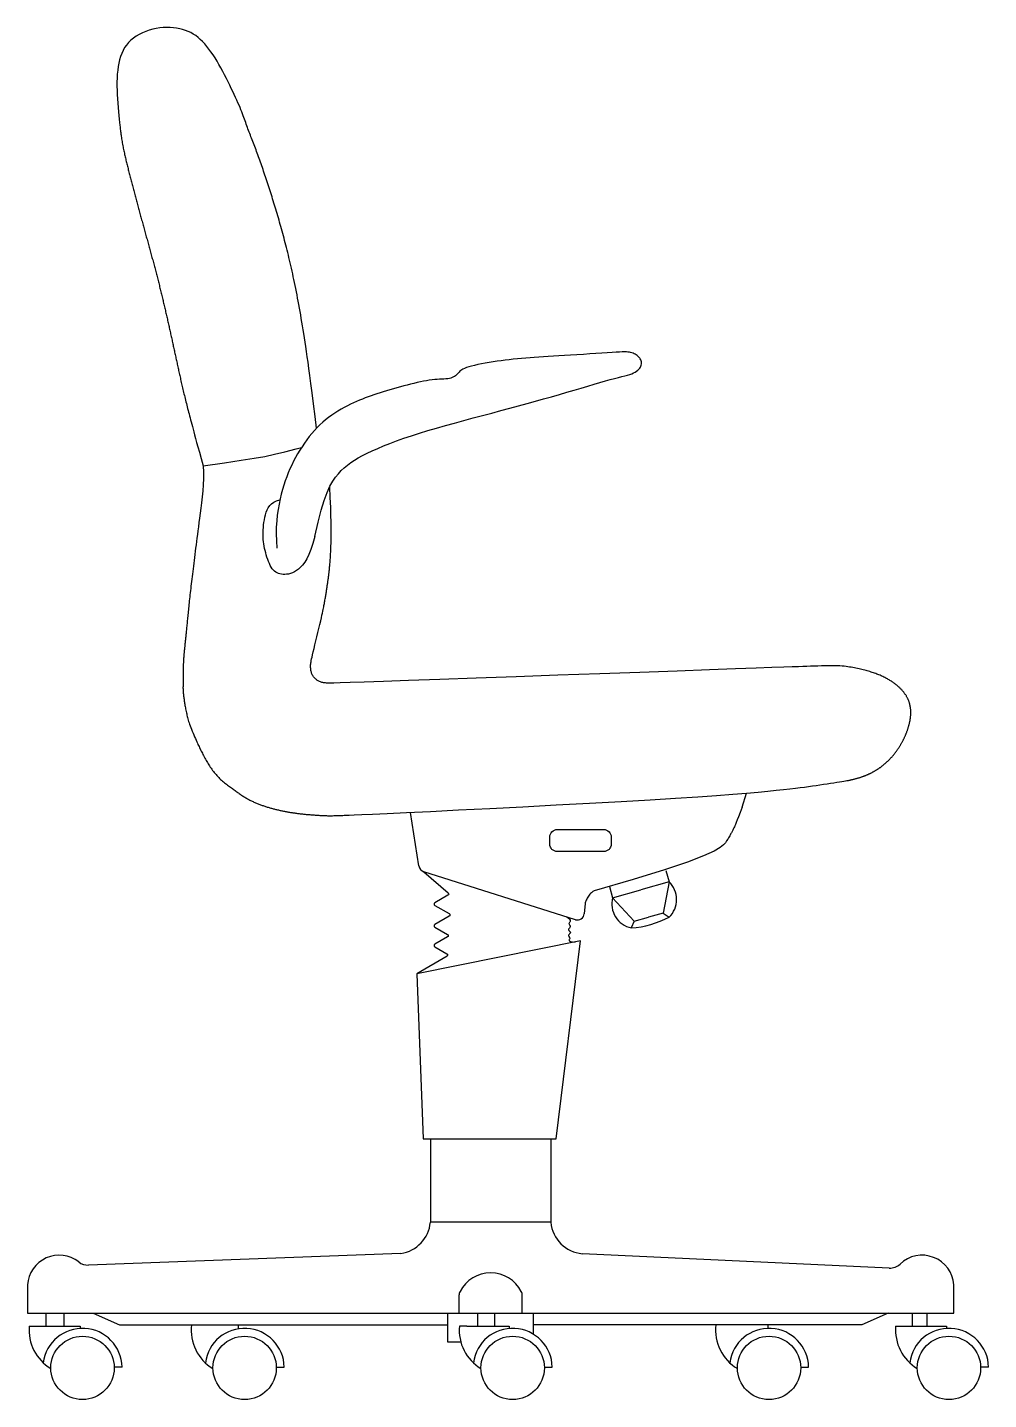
# Model space of a CAD drawing. Header units: millimetres. Extents: x 421 to 3085, y -1408 to 277.
# Drawn here: x 590.7 to 656.1, y -57.1 to 36.3 of the extents above; entities that cross this region are included whole.
import ezdxf

# ---------------------------------------------------------------- set-up
doc = ezdxf.new("R2010")
doc.units = ezdxf.units.MM

msp = doc.modelspace()

# ---------------------------------------------------------------- linework, layer by layer
at = {"color": 18, "true_color": 0x000000}
for p, q in [((617.34, -20.807), (616.766, -17.159)), ((627.994, -24.465), (617.683, -21.206)), ((634.15, -21.118), (634.367, -21.885)), ((630.308, -22.21), (630.526, -22.976)), ((634.367, -21.885), (632.447, -22.431)), ((634.367, -21.885), (633.965, -24.015)), ((630.526, -22.976), (632.447, -22.431)), ((630.526, -22.976), (631.989, -24.577)), ((628.661, -23.353), (628.597, -24.063)), ((633.965, -24.015), (632.977, -24.296)), ((633.965, -24.015), (634.376, -24.295)), ((631.989, -24.577), (631.787, -25.031)), ((631.989, -24.577), (632.977, -24.296)), ((628.35, -25.91), (617.199, -28.16)), ((626.693, -39.389), (628.35, -25.91)), ((617.199, -28.16), (617.626, -39.389)), ((618.126, -39.389), (618.126, -45.068)), ((626.324, -39.389), (626.324, -45.068)), ((616.115, -47.189), (594.854, -47.978)), ((649.348, -48.184), (628.467, -47.204)), ((590.705, -49.32), (590.705, -51.259)), ((653.745, -51.259), (653.745, -49.32)), ((590.705, -51.259), (622.225, -51.259)), ((591.989, -52.128), (591.989, -51.259)), ((593.197, -52.128), (593.197, -51.259)), ((621.34, -51.259), (621.34, -52.128)), ((625.137, -52.685), (625.137, -51.259)), ((650.922, -52.128), (650.922, -51.259)), ((590.824, -52.128), (591.211, -52.128)), ((591.211, -52.128), (594.287, -52.128)), ((594.287, -52.128), (594.287, -52.289)), ((605.073, -52.316), (605.073, -52.051)), ((620.603, -52.128), (620.095, -52.128)), ((649.786, -52.128), (650.173, -52.128)), ((597.146, -54.925), (596.608, -54.936)), ((607.641, -54.936), (608.178, -54.925)), ((625.879, -54.936), (626.416, -54.925)), ((643.325, -54.936), (643.863, -54.925)), ((656.108, -54.925), (655.57, -54.936))]:
    msp.add_line(p, q, dxfattribs=at)
for points in [[(610.374, 8.988), (610.278, 9.789), (610.172, 10.652), (610.079, 11.394), (609.997, 12.032), (609.925, 12.581), (609.86, 13.059), (609.801, 13.479), (609.747, 13.86), (609.696, 14.213), (609.647, 14.545), (609.6, 14.857), (609.554, 15.152), (609.51, 15.432), (609.467, 15.7), (609.425, 15.959), (609.383, 16.211), (609.341, 16.458), (609.299, 16.701), (609.257, 16.939), (609.216, 17.173), (609.174, 17.403), (609.132, 17.629), (609.09, 17.851), (609.048, 18.069), (609.006, 18.283), (608.964, 18.494), (608.923, 18.702), (608.881, 18.906), (608.839, 19.106), (608.797, 19.303), (608.755, 19.497), (608.713, 19.689), (608.671, 19.877), (608.629, 20.062), (608.587, 20.244), (608.545, 20.424), (608.503, 20.602), (608.461, 20.776), (608.419, 20.949), (608.376, 21.119), (608.334, 21.287), (608.292, 21.452), (608.249, 21.616), (608.207, 21.778), (608.165, 21.938), (608.122, 22.097), (608.08, 22.253), (608.037, 22.408), (607.994, 22.562), (607.952, 22.715), (607.909, 22.866), (607.866, 23.016), (607.823, 23.165), (607.78, 23.312), (607.737, 23.459), (607.694, 23.605), (607.651, 23.75), (607.607, 23.894), (607.564, 24.038), (607.521, 24.18), (607.477, 24.322), (607.434, 24.463), (607.39, 24.604), (607.347, 24.743), (607.303, 24.882), (607.259, 25.02), (607.216, 25.157), (607.172, 25.294), (607.128, 25.429), (607.085, 25.564), (607.041, 25.698), (606.997, 25.83), (606.953, 25.963), (606.91, 26.094), (606.866, 26.224), (606.822, 26.353), (606.779, 26.482), (606.735, 26.609), (606.691, 26.736), (606.648, 26.861), (606.604, 26.986), (606.561, 27.11), (606.517, 27.232), (606.474, 27.354), (606.431, 27.474), (606.387, 27.594), (606.344, 27.712), (606.301, 27.829), (606.258, 27.945), (606.215, 28.061), (606.172, 28.175), (606.129, 28.287), (606.087, 28.399), (606.044, 28.51), (606.002, 28.619), (605.959, 28.727), (605.917, 28.834), (605.875, 28.94), (605.834, 29.046), (605.793, 29.151), (605.752, 29.256), (605.712, 29.362), (605.672, 29.468), (605.634, 29.575), (605.596, 29.683), (605.558, 29.793), (605.52, 29.906), (605.48, 30.022), (605.439, 30.142), (605.394, 30.266), (605.346, 30.396), (605.293, 30.532), (605.236, 30.674), (605.173, 30.824), (605.105, 30.981), (605.032, 31.146), (604.953, 31.321), (604.868, 31.505), (604.777, 31.699), (604.681, 31.903), (604.578, 32.119), (604.47, 32.343), (604.357, 32.574), (604.24, 32.809), (604.119, 33.047), (603.994, 33.285), (603.866, 33.521), (603.736, 33.753), (603.604, 33.98), (603.47, 34.199), (603.334, 34.41), (603.195, 34.612), (603.055, 34.805), (602.912, 34.987), (602.766, 35.158), (602.618, 35.316), (602.468, 35.462), (602.313, 35.595), (602.155, 35.715), (601.991, 35.824), (601.821, 35.92), (601.645, 36.004), (601.46, 36.077), (601.267, 36.139), (601.065, 36.19), (600.855, 36.229), (600.637, 36.257), (600.413, 36.272), (600.184, 36.274), (599.95, 36.264), (599.713, 36.239), (599.474, 36.2), (599.234, 36.147), (598.996, 36.08), (598.762, 35.999), (598.534, 35.904), (598.315, 35.797), (598.107, 35.676), (597.914, 35.544), (597.738, 35.4), (597.58, 35.244), (597.44, 35.077), (597.317, 34.898), (597.21, 34.709), (597.118, 34.51), (597.04, 34.299), (596.975, 34.079), (596.921, 33.848), (596.878, 33.608), (596.845, 33.358), (596.821, 33.099), (596.805, 32.833), (596.797, 32.559), (596.796, 32.279), (596.802, 31.992), (596.813, 31.7), (596.829, 31.404), (596.848, 31.108), (596.871, 30.817), (596.895, 30.538), (596.92, 30.273), (596.944, 30.03), (596.967, 29.813), (596.988, 29.627), (597.005, 29.476), (597.019, 29.355), (597.031, 29.258), (597.042, 29.181), (597.051, 29.116), (597.06, 29.058), (597.069, 29.001), (597.078, 28.94), (597.089, 28.869), (597.102, 28.789), (597.115, 28.702), (597.13, 28.609), (597.145, 28.514), (597.161, 28.416), (597.177, 28.319), (597.194, 28.224), (597.211, 28.133), (597.228, 28.045), (597.246, 27.959), (597.263, 27.876), (597.281, 27.795), (597.299, 27.715), (597.317, 27.635), (597.335, 27.556), (597.354, 27.477), (597.372, 27.398), (597.391, 27.318), (597.41, 27.238), (597.429, 27.158), (597.449, 27.077), (597.468, 26.996), (597.488, 26.915), (597.508, 26.834), (597.528, 26.752), (597.548, 26.671), (597.568, 26.589), (597.588, 26.506), (597.609, 26.424), (597.63, 26.341), (597.65, 26.258), (597.671, 26.175), (597.693, 26.092), (597.714, 26.009), (597.735, 25.925), (597.757, 25.841), (597.778, 25.757), (597.8, 25.673), (597.822, 25.589), (597.844, 25.504), (597.866, 25.419), (597.889, 25.334), (597.911, 25.249), (597.933, 25.164), (597.956, 25.079), (597.979, 24.994), (598.002, 24.908), (598.025, 24.822), (598.048, 24.736), (598.071, 24.65), (598.094, 24.564), (598.117, 24.478), (598.141, 24.392), (598.164, 24.305), (598.188, 24.219), (598.211, 24.132), (598.235, 24.045), (598.259, 23.959), (598.283, 23.872), (598.307, 23.785), (598.331, 23.698), (598.355, 23.61), (598.379, 23.523), (598.403, 23.436), (598.427, 23.348), (598.451, 23.261), (598.475, 23.173), (598.5, 23.086), (598.524, 22.998), (598.548, 22.911), (598.573, 22.823), (598.597, 22.735), (598.622, 22.647), (598.646, 22.559), (598.67, 22.471), (598.695, 22.383), (598.719, 22.295), (598.744, 22.207), (598.768, 22.119), (598.793, 22.031), (598.817, 21.943), (598.841, 21.855), (598.866, 21.767), (598.89, 21.679), (598.914, 21.591), (598.939, 21.503), (598.963, 21.415), (598.987, 21.327), (599.011, 21.239), (599.036, 21.151), (599.06, 21.063), (599.084, 20.975), (599.108, 20.887), (599.132, 20.799), (599.155, 20.711), (599.179, 20.623), (599.203, 20.536), (599.227, 20.448), (599.25, 20.36), (599.274, 20.272), (599.297, 20.185), (599.32, 20.097), (599.344, 20.01), (599.367, 19.922), (599.39, 19.835), (599.413, 19.748), (599.436, 19.661), (599.458, 19.574), (599.481, 19.487), (599.504, 19.4), (599.526, 19.313), (599.548, 19.226), (599.57, 19.139), (599.592, 19.053), (599.614, 18.966), (599.636, 18.88), (599.658, 18.794), (599.68, 18.707), (599.701, 18.621), (599.722, 18.535), (599.744, 18.449), (599.765, 18.364), (599.786, 18.278), (599.807, 18.192), (599.828, 18.106), (599.849, 18.021), (599.869, 17.936), (599.89, 17.85), (599.91, 17.765), (599.931, 17.68), (599.951, 17.595), (599.971, 17.51), (599.991, 17.425), (600.011, 17.34), (600.031, 17.255), (600.051, 17.17), (600.071, 17.086), (600.09, 17.001), (600.11, 16.917), (600.129, 16.832), (600.149, 16.748), (600.168, 16.664), (600.188, 16.58), (600.207, 16.496), (600.226, 16.412), (600.245, 16.328), (600.264, 16.244), (600.283, 16.16), (600.302, 16.076), (600.321, 15.993), (600.339, 15.909), (600.358, 15.826), (600.377, 15.742), (600.395, 15.659), (600.414, 15.575), (600.432, 15.492), (600.45, 15.409), (600.469, 15.326), (600.487, 15.243), (600.505, 15.16), (600.524, 15.077), (600.542, 14.994), (600.56, 14.911), (600.578, 14.828), (600.596, 14.746), (600.614, 14.663), (600.632, 14.58), (600.65, 14.498), (600.668, 14.415), (600.686, 14.333), (600.703, 14.25), (600.721, 14.168), (600.739, 14.086), (600.757, 14.003), (600.775, 13.921), (600.793, 13.838), (600.81, 13.756), (600.828, 13.673), (600.846, 13.591), (600.864, 13.508), (600.882, 13.424), (600.9, 13.341), (600.918, 13.257), (600.937, 13.173), (600.955, 13.088), (600.974, 13.003), (600.993, 12.918), (601.012, 12.831), (601.031, 12.744), (601.051, 12.657), (601.07, 12.569), (601.09, 12.479), (601.111, 12.389), (601.131, 12.299), (601.152, 12.207), (601.174, 12.114), (601.195, 12.02), (601.217, 11.925), (601.24, 11.829), (601.262, 11.731), (601.286, 11.632), (601.309, 11.532), (601.334, 11.431), (601.358, 11.328), (601.384, 11.224), (601.409, 11.118), (601.436, 11.01), (601.462, 10.901), (601.49, 10.79), (601.518, 10.677), (601.547, 10.563), (601.576, 10.447), (601.606, 10.328), (601.637, 10.208), (601.668, 10.086), (601.7, 9.961), (601.733, 9.833), (601.768, 9.701), (601.804, 9.563), (601.842, 9.417), (601.883, 9.264), (601.927, 9.101), (601.973, 8.927), (602.024, 8.74), (602.08, 8.533), (602.144, 8.299), (602.218, 8.029), (602.305, 7.716), (602.407, 7.352), (602.525, 6.929), (602.663, 6.44)], [(610.261, 1.619), (610.486, 2.605), (610.699, 3.418), (610.902, 4.08), (611.099, 4.612), (611.291, 5.038), (611.481, 5.378), (611.671, 5.654), (611.863, 5.89), (612.06, 6.103), (612.265, 6.3), (612.48, 6.483), (612.709, 6.655), (612.955, 6.82), (613.221, 6.979), (613.51, 7.137), (613.825, 7.295), (614.168, 7.457), (614.54, 7.621), (614.941, 7.789), (615.371, 7.959), (615.829, 8.13), (616.316, 8.303), (616.83, 8.477), (617.373, 8.651), (617.942, 8.826), (618.535, 8.999), (619.145, 9.173), (619.769, 9.345), (620.402, 9.517), (621.038, 9.687), (621.672, 9.856), (622.301, 10.023), (622.919, 10.188), (623.526, 10.351), (624.121, 10.513), (624.703, 10.672), (625.273, 10.829), (625.83, 10.985), (626.372, 11.139), (626.901, 11.291), (627.415, 11.441), (627.911, 11.587), (628.386, 11.729), (628.839, 11.864), (629.266, 11.991), (629.664, 12.108), (630.031, 12.214), (630.363, 12.307), (630.659, 12.387), (630.921, 12.454), (631.152, 12.512), (631.355, 12.563), (631.533, 12.61), (631.689, 12.655), (631.827, 12.701), (631.949, 12.751), (632.057, 12.807), (632.154, 12.868), (632.238, 12.933), (632.31, 13.002), (632.369, 13.073), (632.417, 13.146), (632.454, 13.22), (632.479, 13.294), (632.492, 13.368), (632.495, 13.44), (632.487, 13.51), (632.47, 13.579), (632.444, 13.645), (632.41, 13.709), (632.368, 13.77), (632.32, 13.828), (632.264, 13.883), (632.203, 13.935), (632.137, 13.982), (632.066, 14.025), (631.992, 14.063), (631.914, 14.097), (631.833, 14.126), (631.75, 14.149), (631.664, 14.167), (631.57, 14.179), (631.462, 14.186), (631.333, 14.188), (631.178, 14.185), (630.989, 14.177), (630.76, 14.165), (630.485, 14.148), (630.161, 14.127), (629.794, 14.103), (629.394, 14.077), (628.972, 14.049), (628.536, 14.02), (628.098, 13.99), (627.666, 13.962), (627.251, 13.935), (626.86, 13.91), (626.493, 13.887), (626.146, 13.865), (625.817, 13.845), (625.502, 13.824), (625.198, 13.803), (624.904, 13.782), (624.614, 13.76), (624.328, 13.736), (624.044, 13.71), (623.763, 13.682), (623.484, 13.652), (623.207, 13.62), (622.932, 13.585), (622.659, 13.547), (622.388, 13.507), (622.12, 13.463), (621.856, 13.417), (621.602, 13.37), (621.359, 13.32), (621.132, 13.269), (620.924, 13.218), (620.739, 13.166), (620.58, 13.115), (620.449, 13.065), (620.343, 13.015), (620.258, 12.965), (620.189, 12.916), (620.134, 12.867), (620.086, 12.817), (620.042, 12.767), (619.998, 12.717), (619.949, 12.667), (619.896, 12.616), (619.836, 12.567), (619.769, 12.521), (619.695, 12.478), (619.612, 12.439), (619.52, 12.406), (619.418, 12.38), (619.305, 12.361), (619.182, 12.348), (619.049, 12.338), (618.906, 12.331), (618.753, 12.324), (618.591, 12.315), (618.42, 12.302), (618.24, 12.284), (618.052, 12.258), (617.857, 12.227), (617.654, 12.188), (617.444, 12.145), (617.228, 12.097), (617.007, 12.044), (616.781, 11.988), (616.55, 11.929), (616.316, 11.868), (616.08, 11.805), (615.843, 11.741), (615.606, 11.675), (615.372, 11.608), (615.141, 11.541), (614.916, 11.473), (614.698, 11.405), (614.487, 11.338), (614.283, 11.27), (614.084, 11.201), (613.888, 11.13), (613.693, 11.056), (613.498, 10.979), (613.301, 10.898), (613.101, 10.811), (612.896, 10.72), (612.686, 10.622), (612.474, 10.518), (612.259, 10.407), (612.044, 10.288), (611.83, 10.162), (611.617, 10.027), (611.407, 9.884), (611.2, 9.732), (610.998, 9.571), (610.8, 9.401), (610.607, 9.222), (610.418, 9.034), (610.234, 8.838), (610.055, 8.634), (609.881, 8.42), (609.712, 8.199), (609.549, 7.97), (609.391, 7.734), (609.239, 7.493), (609.093, 7.246), (608.953, 6.995), (608.819, 6.74), (608.692, 6.482), (608.571, 6.222), (608.457, 5.958), (608.35, 5.688), (608.248, 5.409), (608.152, 5.121), (608.062, 4.822), (607.978, 4.508), (607.9, 4.178), (607.827, 3.831), (607.762, 3.465), (607.707, 3.08), (607.666, 2.675), (607.639, 2.248), (607.631, 1.8), (607.643, 1.329), (607.678, 0.835)], [(602.663, 6.44), (604.115, 6.644), (605.241, 6.808), (606.128, 6.946), (606.862, 7.077), (607.527, 7.217), (608.211, 7.382), (608.997, 7.589), (609.362, 7.689)], [(602.663, 6.44), (602.684, 6.001), (602.685, 5.566), (602.67, 5.137), (602.641, 4.719), (602.603, 4.313), (602.558, 3.923), (602.51, 3.551), (602.463, 3.2), (602.418, 2.872), (602.376, 2.565), (602.338, 2.278), (602.301, 2.008), (602.267, 1.753), (602.235, 1.509), (602.205, 1.276), (602.176, 1.05), (602.147, 0.829), (602.12, 0.614), (602.093, 0.403), (602.067, 0.198), (602.042, -0.003), (602.018, -0.199), (601.994, -0.39), (601.971, -0.577), (601.949, -0.759), (601.928, -0.937), (601.907, -1.111), (601.887, -1.28), (601.868, -1.446), (601.85, -1.607), (601.831, -1.764), (601.814, -1.917), (601.797, -2.067), (601.781, -2.213), (601.765, -2.355), (601.75, -2.493), (601.735, -2.629), (601.721, -2.76), (601.707, -2.889), (601.694, -3.014), (601.681, -3.136), (601.669, -3.255), (601.657, -3.371), (601.645, -3.484), (601.634, -3.595), (601.623, -3.703), (601.613, -3.808), (601.603, -3.91), (601.593, -4.01), (601.583, -4.108), (601.574, -4.203), (601.565, -4.297), (601.556, -4.388), (601.547, -4.477), (601.538, -4.564), (601.53, -4.649), (601.522, -4.732), (601.514, -4.814), (601.506, -4.894), (601.498, -4.973), (601.491, -5.05), (601.483, -5.126), (601.475, -5.2), (601.468, -5.273), (601.461, -5.345), (601.453, -5.416), (601.446, -5.485), (601.439, -5.554), (601.432, -5.622), (601.425, -5.688), (601.418, -5.754), (601.411, -5.819), (601.404, -5.883), (601.398, -5.946), (601.391, -6.009), (601.385, -6.071), (601.379, -6.132), (601.373, -6.193), (601.367, -6.253), (601.361, -6.312), (601.356, -6.371), (601.351, -6.43), (601.346, -6.488), (601.341, -6.546), (601.336, -6.603), (601.332, -6.66), (601.328, -6.717), (601.325, -6.773), (601.321, -6.83), (601.318, -6.886), (601.316, -6.942), (601.313, -6.997), (601.311, -7.053), (601.31, -7.109), (601.308, -7.165), (601.308, -7.221), (601.307, -7.277), (601.307, -7.333), (601.307, -7.389), (601.307, -7.446), (601.307, -7.502), (601.307, -7.56), (601.307, -7.617), (601.307, -7.675), (601.306, -7.734), (601.305, -7.792), (601.304, -7.851), (601.302, -7.91), (601.301, -7.969), (601.299, -8.028), (601.298, -8.086), (601.297, -8.144), (601.296, -8.201), (601.295, -8.257), (601.295, -8.312), (601.294, -8.364), (601.294, -8.414), (601.293, -8.46), (601.293, -8.503), (601.292, -8.542), (601.292, -8.577), (601.291, -8.609), (601.29, -8.639), (601.29, -8.669), (601.29, -8.7), (601.291, -8.734), (601.292, -8.772), (601.294, -8.815), (601.297, -8.865), (601.302, -8.92), (601.307, -8.981), (601.312, -9.045), (601.319, -9.112), (601.326, -9.181), (601.334, -9.25), (601.342, -9.32), (601.35, -9.389), (601.359, -9.457), (601.368, -9.524), (601.378, -9.593), (601.389, -9.662), (601.4, -9.733), (601.412, -9.805), (601.425, -9.881), (601.439, -9.959), (601.454, -10.04), (601.47, -10.122), (601.487, -10.206), (601.504, -10.291), (601.522, -10.376), (601.54, -10.46), (601.559, -10.544), (601.579, -10.626), (601.599, -10.708), (601.621, -10.79), (601.645, -10.876), (601.673, -10.965), (601.703, -11.058), (601.738, -11.159), (601.777, -11.267), (601.822, -11.383), (601.871, -11.506), (601.922, -11.633), (601.976, -11.762), (602.03, -11.89), (602.083, -12.015), (602.134, -12.135), (602.183, -12.247), (602.227, -12.349), (602.268, -12.442), (602.307, -12.529), (602.343, -12.609), (602.379, -12.686), (602.414, -12.76), (602.45, -12.833), (602.487, -12.907), (602.525, -12.983), (602.566, -13.061), (602.608, -13.139), (602.651, -13.219), (602.695, -13.3), (602.74, -13.38), (602.785, -13.461), (602.829, -13.54), (602.874, -13.619), (602.918, -13.696), (602.963, -13.773), (603.008, -13.849), (603.054, -13.925), (603.101, -14), (603.15, -14.075), (603.2, -14.15), (603.252, -14.225), (603.306, -14.299), (603.361, -14.373), (603.418, -14.447), (603.477, -14.519), (603.536, -14.589), (603.597, -14.659), (603.659, -14.726), (603.721, -14.791), (603.785, -14.854), (603.849, -14.914), (603.914, -14.974), (603.979, -15.031), (604.046, -15.087), (604.113, -15.142), (604.18, -15.195), (604.248, -15.247), (604.317, -15.299), (604.385, -15.349), (604.453, -15.398), (604.521, -15.446), (604.587, -15.494), (604.652, -15.54), (604.715, -15.586), (604.777, -15.63), (604.836, -15.674), (604.894, -15.717), (604.951, -15.759), (605.007, -15.801), (605.062, -15.841), (605.117, -15.881), (605.172, -15.919), (605.227, -15.957), (605.282, -15.994), (605.337, -16.03), (605.392, -16.065), (605.447, -16.1), (605.503, -16.133), (605.558, -16.166), (605.614, -16.198), (605.669, -16.229), (605.725, -16.26), (605.781, -16.29), (605.837, -16.319), (605.893, -16.347), (605.949, -16.375), (606.005, -16.402), (606.061, -16.429), (606.118, -16.455), (606.174, -16.48), (606.231, -16.504), (606.287, -16.529), (606.344, -16.552), (606.401, -16.575), (606.457, -16.598), (606.514, -16.619), (606.571, -16.641), (606.628, -16.662), (606.685, -16.682), (606.742, -16.702), (606.799, -16.722), (606.857, -16.741), (606.914, -16.76), (606.971, -16.778), (607.028, -16.796), (607.086, -16.814), (607.143, -16.831), (607.201, -16.848), (607.258, -16.865), (607.316, -16.881), (607.373, -16.897), (607.431, -16.912), (607.489, -16.927), (607.546, -16.942), (607.604, -16.957), (607.662, -16.971), (607.72, -16.985), (607.778, -16.998), (607.836, -17.012), (607.894, -17.025), (607.953, -17.037), (608.011, -17.05), (608.069, -17.062), (608.127, -17.074), (608.186, -17.085), (608.244, -17.096), (608.303, -17.107), (608.362, -17.118), (608.421, -17.128), (608.479, -17.138), (608.538, -17.148), (608.597, -17.158), (608.656, -17.167), (608.716, -17.177), (608.775, -17.186), (608.834, -17.194), (608.894, -17.203), (608.953, -17.211), (609.013, -17.219), (609.072, -17.227), (609.132, -17.234), (609.192, -17.242), (609.252, -17.249), (609.312, -17.256), (609.372, -17.263), (609.433, -17.269), (609.493, -17.275), (609.554, -17.282), (609.614, -17.288), (609.675, -17.294), (609.736, -17.299), (609.797, -17.305), (609.858, -17.31), (609.919, -17.315), (609.98, -17.32), (610.042, -17.325), (610.103, -17.33), (610.165, -17.334), (610.227, -17.339), (610.288, -17.343), (610.35, -17.347), (610.413, -17.351), (610.475, -17.355), (610.537, -17.359), (610.6, -17.363), (610.662, -17.366), (610.725, -17.37), (610.788, -17.373), (610.851, -17.376), (610.915, -17.379), (610.981, -17.382), (611.05, -17.384), (611.122, -17.386), (611.198, -17.387), (611.279, -17.387), (611.367, -17.386), (611.46, -17.385), (611.559, -17.382), (611.661, -17.379), (611.765, -17.376), (611.869, -17.372), (611.971, -17.369), (612.069, -17.366), (612.162, -17.364), (612.255, -17.362), (612.387, -17.359), (612.601, -17.351), (612.944, -17.338), (613.46, -17.315), (614.193, -17.282), (615.19, -17.235), (616.496, -17.172), (618.134, -17.092), (620.049, -16.997), (622.165, -16.89), (624.405, -16.775), (626.693, -16.656), (628.953, -16.534), (631.108, -16.415), (633.082, -16.3), (634.815, -16.194), (636.314, -16.096), (637.601, -16.005), (638.7, -15.922), (639.632, -15.846), (640.422, -15.776), (641.091, -15.713), (641.663, -15.656), (642.159, -15.604), (642.59, -15.557), (642.966, -15.514), (643.297, -15.474), (643.594, -15.436), (643.864, -15.399), (644.119, -15.363), (644.369, -15.327), (644.62, -15.289), (644.87, -15.251), (645.117, -15.214), (645.354, -15.177), (645.579, -15.142), (645.787, -15.109), (645.973, -15.079), (646.133, -15.054), (646.265, -15.032), (646.371, -15.015), (646.455, -15.001), (646.522, -14.99), (646.574, -14.98), (646.616, -14.972), (646.653, -14.965), (646.687, -14.958), (646.723, -14.95), (646.76, -14.942), (646.799, -14.933), (646.839, -14.924), (646.879, -14.914), (646.92, -14.904), (646.961, -14.894), (647.002, -14.884), (647.042, -14.874), (647.082, -14.863), (647.121, -14.853), (647.16, -14.842), (647.198, -14.831), (647.236, -14.82), (647.273, -14.809), (647.309, -14.798), (647.346, -14.787), (647.382, -14.776), (647.417, -14.764), (647.452, -14.752), (647.486, -14.741), (647.521, -14.729), (647.555, -14.717), (647.588, -14.704), (647.621, -14.692), (647.654, -14.68), (647.687, -14.667), (647.719, -14.654), (647.751, -14.641), (647.783, -14.628), (647.814, -14.615), (647.845, -14.602), (647.876, -14.588), (647.907, -14.574), (647.938, -14.56), (647.968, -14.546), (647.998, -14.532), (648.028, -14.518), (648.058, -14.503), (648.088, -14.488), (648.118, -14.474), (648.148, -14.458), (648.177, -14.443), (648.206, -14.428), (648.236, -14.412), (648.265, -14.396), (648.294, -14.38), (648.323, -14.364), (648.351, -14.347), (648.38, -14.331), (648.409, -14.314), (648.437, -14.297), (648.466, -14.28), (648.494, -14.262), (648.522, -14.245), (648.55, -14.227), (648.578, -14.209), (648.606, -14.19), (648.634, -14.172), (648.661, -14.153), (648.689, -14.134), (648.716, -14.115), (648.744, -14.096), (648.771, -14.076), (648.798, -14.056), (648.825, -14.036), (648.852, -14.016), (648.879, -13.995), (648.906, -13.974), (648.932, -13.953), (648.959, -13.932), (648.985, -13.911), (649.012, -13.889), (649.038, -13.867), (649.064, -13.844), (649.09, -13.822), (649.116, -13.799), (649.142, -13.776), (649.167, -13.753), (649.193, -13.729), (649.219, -13.705), (649.244, -13.681), (649.269, -13.657), (649.294, -13.632), (649.32, -13.607), (649.345, -13.582), (649.369, -13.556), (649.394, -13.53), (649.419, -13.504), (649.443, -13.478), (649.468, -13.451), (649.492, -13.424), (649.517, -13.397), (649.541, -13.37), (649.565, -13.342), (649.589, -13.314), (649.613, -13.285), (649.636, -13.257), (649.66, -13.227), (649.684, -13.198), (649.707, -13.168), (649.73, -13.138), (649.754, -13.108), (649.777, -13.078), (649.8, -13.047), (649.823, -13.016), (649.845, -12.984), (649.868, -12.952), (649.89, -12.92), (649.913, -12.888), (649.935, -12.855), (649.957, -12.822), (649.979, -12.789), (650.001, -12.756), (650.022, -12.722), (650.044, -12.688), (650.065, -12.654), (650.086, -12.619), (650.107, -12.585), (650.128, -12.55), (650.149, -12.515), (650.169, -12.479), (650.189, -12.444), (650.209, -12.408), (650.229, -12.372), (650.248, -12.336), (650.268, -12.299), (650.287, -12.263), (650.305, -12.226), (650.324, -12.189), (650.342, -12.152), (650.36, -12.115), (650.378, -12.078), (650.396, -12.04), (650.413, -12.003), (650.43, -11.965), (650.447, -11.927), (650.463, -11.889), (650.479, -11.851), (650.495, -11.813), (650.51, -11.774), (650.526, -11.736), (650.54, -11.697), (650.555, -11.659), (650.569, -11.62), (650.583, -11.582), (650.597, -11.543), (650.61, -11.504), (650.623, -11.465), (650.635, -11.426), (650.647, -11.387), (650.659, -11.348), (650.671, -11.309), (650.682, -11.27), (650.692, -11.231), (650.702, -11.192), (650.712, -11.153), (650.722, -11.114), (650.731, -11.075), (650.739, -11.036), (650.748, -10.997), (650.755, -10.958), (650.763, -10.919), (650.77, -10.88), (650.776, -10.841), (650.782, -10.802), (650.788, -10.763), (650.793, -10.724), (650.797, -10.686), (650.802, -10.647), (650.805, -10.609), (650.808, -10.57), (650.811, -10.532), (650.813, -10.493), (650.815, -10.455), (650.816, -10.417), (650.817, -10.379), (650.817, -10.341), (650.816, -10.303), (650.815, -10.265), (650.813, -10.227), (650.811, -10.19), (650.808, -10.152), (650.804, -10.114), (650.8, -10.077), (650.796, -10.039), (650.79, -10.002), (650.784, -9.965), (650.777, -9.927), (650.77, -9.89), (650.762, -9.853), (650.753, -9.816), (650.744, -9.779), (650.734, -9.743), (650.723, -9.706), (650.711, -9.669), (650.699, -9.633), (650.686, -9.596), (650.672, -9.56), (650.658, -9.523), (650.642, -9.487), (650.626, -9.451), (650.609, -9.415), (650.592, -9.379), (650.573, -9.343), (650.554, -9.307), (650.534, -9.271), (650.513, -9.235), (650.491, -9.2), (650.468, -9.164), (650.444, -9.129), (650.42, -9.093), (650.395, -9.058), (650.368, -9.023), (650.341, -8.988), (650.313, -8.953), (650.284, -8.918), (650.254, -8.883), (650.223, -8.848), (650.191, -8.814), (650.159, -8.779), (650.125, -8.744), (650.09, -8.71), (650.054, -8.676), (650.017, -8.641), (649.98, -8.607), (649.941, -8.573), (649.901, -8.539), (649.86, -8.505), (649.818, -8.472), (649.775, -8.438), (649.731, -8.404), (649.686, -8.371), (649.639, -8.337), (649.592, -8.304), (649.543, -8.271), (649.493, -8.238), (649.442, -8.205), (649.389, -8.173), (649.335, -8.14), (649.28, -8.108), (649.224, -8.076), (649.166, -8.045), (649.107, -8.013), (649.046, -7.982), (648.984, -7.951), (648.921, -7.92), (648.856, -7.89), (648.789, -7.86), (648.721, -7.83), (648.651, -7.8), (648.58, -7.771), (648.507, -7.742), (648.432, -7.714), (648.355, -7.686), (648.277, -7.659), (648.197, -7.632), (648.115, -7.605), (648.031, -7.579), (647.946, -7.553), (647.858, -7.528), (647.769, -7.503), (647.678, -7.478), (647.585, -7.455), (647.489, -7.431), (647.392, -7.409), (647.292, -7.387), (647.191, -7.365), (647.087, -7.344), (646.982, -7.324), (646.874, -7.304), (646.763, -7.285), (646.651, -7.266), (646.534, -7.249), (646.41, -7.232), (646.279, -7.218), (646.137, -7.205), (645.983, -7.195), (645.815, -7.187), (645.63, -7.182), (645.428, -7.18), (645.21, -7.181), (644.979, -7.185), (644.739, -7.19), (644.491, -7.197), (644.239, -7.205), (643.985, -7.214), (643.732, -7.223), (643.474, -7.232), (643.164, -7.243), (642.747, -7.258), (642.167, -7.279), (641.369, -7.307), (640.297, -7.346), (638.896, -7.396), (637.11, -7.46), (634.912, -7.538), (632.387, -7.629), (629.645, -7.727), (626.8, -7.828), (623.964, -7.93), (621.249, -8.026), (618.767, -8.114), (616.632, -8.19), (614.926, -8.25), (613.622, -8.295), (612.663, -8.327), (611.992, -8.348), (611.552, -8.36), (611.287, -8.364), (611.14, -8.364), (611.055, -8.359), (610.984, -8.353), (610.917, -8.346), (610.855, -8.336), (610.796, -8.325), (610.74, -8.311), (610.687, -8.295), (610.636, -8.278), (610.587, -8.258), (610.54, -8.235), (610.494, -8.21), (610.45, -8.183), (610.407, -8.153), (610.366, -8.121), (610.326, -8.087), (610.288, -8.051), (610.25, -8.013), (610.215, -7.973), (610.181, -7.931), (610.149, -7.886), (610.118, -7.839), (610.091, -7.79), (610.066, -7.738), (610.043, -7.684), (610.024, -7.626), (610.008, -7.566), (609.996, -7.504), (609.986, -7.44), (609.979, -7.375), (609.975, -7.309), (609.973, -7.244), (609.974, -7.178), (609.977, -7.114), (609.982, -7.051), (609.991, -6.984), (610.003, -6.91), (610.02, -6.822), (610.042, -6.716), (610.071, -6.587), (610.108, -6.43), (610.153, -6.24), (610.208, -6.014), (610.269, -5.759), (610.335, -5.485), (610.404, -5.2), (610.473, -4.912), (610.54, -4.632), (610.603, -4.368), (610.659, -4.129), (610.707, -3.922), (610.747, -3.745), (610.78, -3.594), (610.808, -3.465), (610.831, -3.354), (610.85, -3.257), (610.867, -3.169), (610.883, -3.088), (610.897, -3.008), (610.912, -2.93), (610.925, -2.854), (610.939, -2.779), (610.952, -2.705), (610.964, -2.633), (610.977, -2.562), (610.989, -2.492), (611, -2.423), (611.012, -2.355), (611.023, -2.288), (611.033, -2.222), (611.044, -2.156), (611.054, -2.092), (611.064, -2.028), (611.074, -1.964), (611.083, -1.902), (611.093, -1.839), (611.102, -1.777), (611.111, -1.715), (611.12, -1.654), (611.129, -1.592), (611.138, -1.531), (611.146, -1.47), (611.155, -1.409), (611.163, -1.347), (611.171, -1.286), (611.18, -1.224), (611.188, -1.162), (611.196, -1.1), (611.204, -1.037), (611.211, -0.974), (611.219, -0.91), (611.227, -0.846), (611.234, -0.781), (611.242, -0.716), (611.249, -0.649), (611.256, -0.582), (611.263, -0.515), (611.27, -0.446), (611.276, -0.376), (611.283, -0.306), (611.289, -0.234), (611.295, -0.161), (611.301, -0.087), (611.307, -0.012), (611.313, 0.064), (611.318, 0.142), (611.323, 0.221), (611.329, 0.301), (611.333, 0.383), (611.338, 0.467), (611.342, 0.552), (611.347, 0.639), (611.351, 0.727), (611.354, 0.817), (611.358, 0.91), (611.361, 1.007), (611.364, 1.111), (611.367, 1.225), (611.37, 1.352), (611.372, 1.494), (611.374, 1.654), (611.377, 1.834), (611.378, 2.042), (611.377, 2.298), (611.372, 2.625), (611.36, 3.049), (611.34, 3.592), (611.309, 4.281), (611.273, 4.996)], [(610.261, 1.619), (610.126, 1.136), (609.99, 0.727), (609.852, 0.384), (609.713, 0.1), (609.574, -0.134), (609.433, -0.324), (609.293, -0.477), (609.152, -0.602), (609.012, -0.705), (608.873, -0.788), (608.736, -0.853), (608.601, -0.902), (608.47, -0.935), (608.343, -0.955), (608.22, -0.964), (608.103, -0.962), (607.992, -0.951), (607.886, -0.931), (607.787, -0.901), (607.692, -0.86), (607.603, -0.808), (607.519, -0.743), (607.44, -0.665), (607.365, -0.573), (607.295, -0.467), (607.229, -0.348), (607.167, -0.219), (607.109, -0.082), (607.055, 0.062), (607.005, 0.211), (606.959, 0.362), (606.917, 0.513), (606.879, 0.663), (606.845, 0.813), (606.815, 0.962), (606.79, 1.113), (606.769, 1.264), (606.754, 1.418), (606.743, 1.575), (606.739, 1.735), (606.739, 1.9), (606.746, 2.068), (606.758, 2.239), (606.776, 2.411), (606.8, 2.584), (606.83, 2.758), (606.865, 2.93), (606.907, 3.1), (606.956, 3.267), (607.016, 3.428), (607.092, 3.581), (607.189, 3.723), (607.312, 3.851), (607.466, 3.962), (607.656, 4.053), (607.888, 4.121)], [(639.334, -16.811), (639.625, -15.846)], [(639.334, -16.811), (639.201, -17.17), (639.094, -17.456), (639.008, -17.679), (638.941, -17.849), (638.889, -17.977), (638.848, -18.071), (638.814, -18.143), (638.785, -18.203), (638.758, -18.258), (638.731, -18.31), (638.705, -18.361), (638.68, -18.411), (638.655, -18.459), (638.63, -18.507), (638.606, -18.555), (638.581, -18.602), (638.557, -18.651), (638.53, -18.703), (638.498, -18.761), (638.46, -18.827), (638.413, -18.904), (638.355, -18.994), (638.284, -19.1), (638.197, -19.225), (638.078, -19.373), (637.851, -19.56), (637.425, -19.805), (636.711, -20.126), (635.617, -20.541), (634.053, -21.069), (631.93, -21.728), (629.272, -22.503)], [(629.272, -22.503), (629.227, -22.521), (629.18, -22.548), (629.131, -22.584), (629.081, -22.627), (629.031, -22.677), (628.981, -22.733), (628.932, -22.794), (628.885, -22.858), (628.841, -22.926), (628.8, -22.995), (628.763, -23.064), (628.731, -23.131), (628.704, -23.195), (628.683, -23.255), (628.668, -23.308), (628.661, -23.353)], [(627.408, -24.28), (627.524, -24.365), (627.595, -24.437), (627.631, -24.498), (627.639, -24.549), (627.628, -24.592), (627.606, -24.629), (627.582, -24.662), (627.563, -24.692), (627.556, -24.721), (627.56, -24.75), (627.572, -24.779), (627.588, -24.807), (627.606, -24.835), (627.623, -24.863), (627.635, -24.891), (627.64, -24.92), (627.635, -24.949), (627.622, -24.978), (627.604, -25.007), (627.583, -25.036), (627.563, -25.064), (627.545, -25.092), (627.534, -25.12), (627.53, -25.146), (627.537, -25.172), (627.552, -25.197), (627.572, -25.221), (627.595, -25.244), (627.617, -25.268), (627.636, -25.291), (627.649, -25.315), (627.653, -25.339), (627.646, -25.364), (627.631, -25.389), (627.609, -25.414), (627.585, -25.44), (627.561, -25.466), (627.54, -25.492), (627.525, -25.518), (627.519, -25.543), (627.525, -25.569), (627.539, -25.594), (627.558, -25.62), (627.58, -25.646), (627.6, -25.673), (627.614, -25.7), (627.621, -25.728), (627.616, -25.758), (627.598, -25.789), (627.575, -25.821), (627.56, -25.852), (627.562, -25.883), (627.594, -25.913), (627.665, -25.941), (627.787, -25.965), (627.971, -25.986)], [(617.626, -39.389), (626.693, -39.389)], [(595.182, -51.259), (596.974, -52.051), (619.283, -52.051)], [(619.283, -51.259), (619.283, -53.201), (620.192, -53.201)], [(622.225, -51.259), (653.745, -51.259)], [(622.52, -52.128), (622.52, -51.259)], [(649.268, -51.259), (647.477, -52.051), (625.137, -52.051)], [(651.929, -52.128), (651.929, -51.259)], [(620.603, -52.128), (623.486, -52.128)], [(623.486, -52.128), (623.486, -52.295)], [(641.115, -52.285), (641.115, -52.051)], [(650.173, -52.128), (653.249, -52.128)], [(653.249, -52.128), (653.249, -52.289)]]:
    msp.add_lwpolyline(points, dxfattribs=at)
msp.add_lwpolyline([(626.751, -18.328), (629.929, -18.328, -0.414214), (630.429, -18.828), (630.429, -19.328, -0.414214), (629.929, -19.828), (626.751, -19.828, -0.414214), (626.251, -19.328), (626.251, -18.828, -0.414214)], format="xyb", close=True, dxfattribs=at)
for points in [[(617.683, -21.206), (619.335, -22.642, -0.514893), (619.319, -22.804), (618.428, -23.319, 0.57735), (618.428, -23.492), (619.405, -24.056, -0.57735), (619.405, -24.23), (618.428, -24.794, 0.57735), (618.428, -24.967), (619.29, -25.465, -0.57735), (619.29, -25.638), (618.428, -26.136, 0.57735), (618.428, -26.31), (619.244, -26.781, -0.525782), (619.257, -26.945), (617.199, -28.16)], [(626.324, -45.068), (622.225, -45.068), (618.126, -45.068, -0.290593)], [(624.38, -51.259), (624.38, -50.052, 0.121883), (624.31, -49.772, 0.603282), (620.14, -49.772, 0.121883), (620.071, -50.052), (620.071, -51.259)]]:
    msp.add_lwpolyline(points, format="xyb", dxfattribs=at)
for centre in [(594.452, -54.978), (605.485, -54.978), (623.723, -54.978), (641.17, -54.978), (653.414, -54.978)]:
    msp.add_circle(centre, 2.156, dxfattribs=at)
for centre, radius, start, end in [((617.834, -20.729), 0.5, 188.94122, 252.45819), ((633.202, -23.094), 1.68, 314.34714, 46.0399), ((632.154, -23.392), 1.68, 165.6879, 257.38067), ((628.134, -24.022), 0.465, 252.45819, 354.90116), ((631.216, -18.099), 6.955, 274.70814, 297.01966), ((615.769, -44.847), 2.367, 278.40217, 354.64334), ((628.681, -44.847), 2.367, 185.35666, 264.8158), ((592.866, -49.473), 2.166, 51.97108, 176.05452), ((651.584, -49.473), 2.166, 3.94548, 133.74399), ((594.817, -46.979), 1, 231.97108, 272.12611), ((649.395, -47.185), 1, 267.31339, 313.74399), ((593.893, -52.391), 3.08, 175.10463, 238.79707), ((594.452, -54.978), 2.694, 1.11821, 172.64751), ((604.926, -52.391), 3.08, 173.66529, 238.79707), ((605.485, -54.978), 2.694, 1.11821, 172.64751), ((623.164, -52.391), 3.08, 175.10463, 238.79707), ((623.723, -54.978), 2.694, 1.11821, 172.64751), ((640.61, -52.391), 3.08, 173.66529, 238.79707), ((641.17, -54.978), 2.694, 1.11821, 172.64751), ((652.855, -52.391), 3.08, 175.10463, 238.79707), ((653.414, -54.978), 2.694, 1.11821, 172.64751)]:
    msp.add_arc(centre, radius, start, end, dxfattribs=at)

doc.saveas('drawing.dxf')
